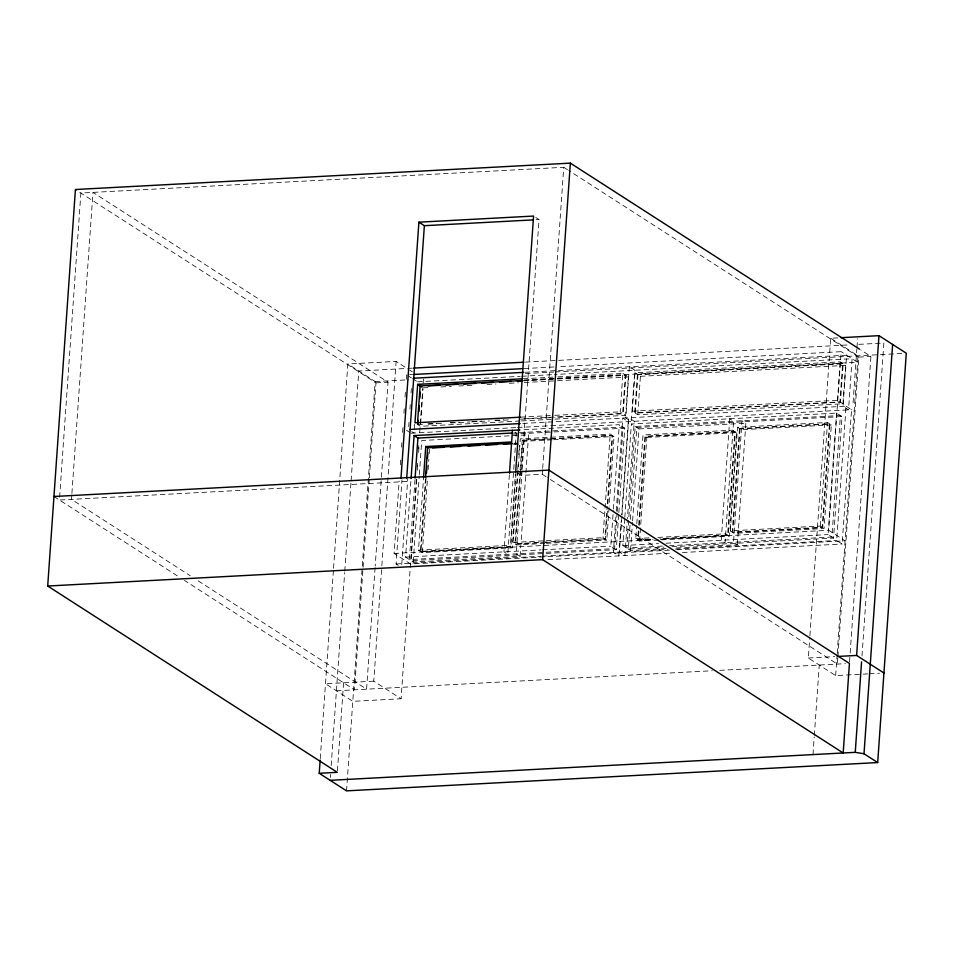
<?xml version="1.0" encoding="UTF-8"?>
<svg xmlns="http://www.w3.org/2000/svg" width="954" height="954" viewBox="0 0 954 954"><rect width="100%" height="100%" fill="white"/><g stroke="black" fill="none" stroke-linecap="round" stroke-linejoin="round"><path stroke-width="0.72" stroke-dasharray="4.77 3.58" d="M71.812 494.923L71.502 499.371L190.287 575.775M71.908 493.433L92.967 192.386L388.051 382.196L375.196 566.092M320.246 758.621L333.459 569.765M333.554 568.286L347.84 363.987L396.125 361.411L408.55 369.401M330.358 777.391L330.561 774.398M331.181 765.645L344.668 572.698M344.776 571.219L351 482.235M351.096 480.756L358.776 371.011L406.368 368.482M337.43 770.856L343.583 682.79M346.541 790.866L375.161 381.564L347.84 363.987M369.246 479.23L354.518 689.825L184.468 580.437M369.353 477.751L375.983 382.84L75.426 189.512M375.089 567.57L366.586 689.182L196.536 579.793M416.409 479.659L401.085 698.757L373.765 681.18L381.743 567.189M381.838 565.71L396.125 361.411M669.469 550.184L410.518 563.993L394.121 553.439L399.177 481.114M400.31 464.884L400.728 458.969M401.551 447.164L401.861 442.739M402.588 432.4L403.101 425.019M403.924 413.213L404.234 408.789M405.056 396.983L405.474 391.068M406.297 379.263L406.607 374.839M398.271 565.388L396.089 563.981L401.968 479.85M408.706 426.593L409.004 422.205M409.934 409.027L410.232 404.639M411.055 392.941L411.365 388.54M401.753 564.541L407.74 478.944M414.573 424.256L413.964 433.033L411.77 431.625M522.148 469.428L524.736 432.353L528.564 434.809L520.073 556.325L413.237 562.025L405.593 557.1L410.971 480.041M415.014 479.54L409.409 559.557L614.626 548.622L617.107 513.061M417.327 466.566L417.554 463.37M418.567 448.857L418.794 445.601M419.724 432.281L422.801 388.338M423.135 383.425L423.457 378.988M416.755 479.111L411.055 560.618L616.26 549.683L618.752 514.111M417.375 470.227L417.792 464.3M418.615 452.434L419.033 446.508M420.654 423.361L423.027 389.375M413.237 562.025L419.247 476.07M419.355 474.591L421.74 440.509L528.564 434.809M517.628 470.859L512.25 547.823L422.312 552.616L418.484 550.16L423.564 477.632M425.472 478.86L420.404 551.388L510.33 546.594L515.398 474.066M426.128 477.739L420.952 551.746L510.879 546.952L516.054 472.945M422.312 552.616L427.487 478.61M428.107 469.738L428.835 459.375M429.252 453.448L429.562 449.012M509.353 474.806L503.974 551.853L507.79 554.322L514.218 462.44M514.325 460.997L515.363 446.138M515.458 444.719L516.293 432.806L514.373 431.578M517.736 469.38L518.141 463.465M518.761 454.581L519.381 445.697M544.877 543.422L516.865 544.913L513.049 542.456L520.288 438.852L610.214 434.058L614.042 436.515L609.177 506.073M520.025 471.157L514.957 543.685L604.884 538.891L607.161 506.324M520.133 469.678L522.208 440.08L612.134 435.286L607.269 504.845M546.022 476.69L542.277 474.269L521.146 475.402L521.456 470.966M521.564 469.487L539.034 219.575L535.754 217.464M522.041 470.882L516.245 553.869L520.073 556.325M542.277 474.269L542.587 469.821M542.695 468.342L563.742 167.284L80.887 193.03L59.422 500.015L406.476 481.508L403.196 479.397M609.081 507.564L606.804 540.119L602.976 537.662L610.214 434.058M607.4 511.117L605.432 539.237L543.518 542.54M607.913 503.724L612.683 435.632L553.714 438.78M616.26 549.683L610.798 546.165L613.291 510.593M613.386 509.114L619.301 424.649L521.146 429.884M622.879 373.431L628.34 376.949L625.657 415.372L620.195 411.854L622.879 373.431L554.477 377.08M615.843 516.973L613.374 552.402L618.836 555.908L621.316 520.49M616.26 511.07L622.759 418.09L628.221 421.608L621.722 514.588M617.214 511.571L623.117 427.106L514.349 432.913M618.86 512.632L624.763 428.167L619.301 424.649M621.877 516.651L619.408 552.08L624.87 555.586L627.35 520.168M621.984 515.184L628.793 417.769L634.267 421.286L627.446 518.69M666.13 548.538L630.522 550.446L622.867 545.521L624.739 518.845M624.834 517.366L631.369 424.005L836.575 413.07L842.048 416.576L833.546 538.092L671.461 546.737M632.264 411.21L634.947 372.799L840.164 361.852L845.626 365.37L842.942 403.792L637.725 414.728L632.264 411.21L837.469 400.275L842.942 403.792M629.998 525.32L628.34 549.039L664.02 547.131M630.403 519.393L636.831 427.523L842.048 416.576M637.725 414.728L640.408 376.305L634.947 372.799M630.522 550.446L632.49 522.279M632.597 520.801L639.013 428.93L631.369 424.005M658.761 540.012L639.597 541.037L635.769 538.581L636.7 525.26M636.807 523.77L643.02 434.964L732.946 430.171L736.774 432.639L729.524 536.243L660.24 539.94M638.309 530.925L637.689 539.809L652.429 539.022M638.715 525.01L644.928 436.205L734.854 431.411L727.616 535.015L659.798 538.628M638.846 531.283L638.226 540.155L652.977 539.368M639.263 525.356L645.476 436.55L735.403 431.757L728.164 535.361L660.347 538.974M639.597 541.037L646.836 437.433L643.02 434.964M730.323 530.865L737.573 427.261L827.5 422.467L831.328 424.935L824.077 528.54L734.151 533.334L730.323 530.865L820.261 526.071L824.077 528.54M737.347 544.746L745.849 423.23L742.021 420.774L733.531 542.289L737.347 544.746L673.548 548.145M867.842 673.882L835.656 675.587L808.336 658.021L809.779 637.296M809.886 635.805L830.695 338.241L838.006 337.859M820.261 526.071L827.5 422.467M833.546 538.092L828.084 534.574L836.575 413.07M837.469 400.275L840.164 361.852M812.999 754.578L814.227 736.965M814.334 735.498L819.259 665.045M676.911 549.79L845.077 540.823L828.68 530.281L841.178 351.668L558.412 366.741M846.079 406.189L851.54 409.707L842.155 544.007L836.682 540.489L846.079 406.189L520.836 423.528M853.091 402.671L856.859 348.89M856.954 347.435L857.563 338.718M835.656 675.587L837.099 654.861M837.207 653.383L858.016 355.818L830.695 338.241M837.779 658.153L837.362 664.079L547.274 477.489M837.886 656.662L858.838 357.106L568.739 170.504M849.537 661.957L850.062 654.539M850.169 653.061L870.907 356.462L860.89 350.011M861.987 655.935L883.869 343.023L855.607 344.525M536.1 219.73L539.034 219.575M407.859 368.399L412.319 368.161M525.38 362.138L849.656 344.847M409.588 374.672L412.557 374.517M524.175 368.566L556.921 366.825M525.189 372.275L846.639 355.186L843.062 406.344L848.523 409.862L852.101 358.704L554.465 374.517M375.161 381.564L408.825 379.764M525.427 373.551L553.702 372.048M555.192 371.965L903.378 353.397M375.983 382.84L388.051 382.196M858.838 357.106L870.907 356.462M417.542 381.815L520.228 376.341M521.719 376.27L552.974 374.6M523.245 378.75L552.986 377.164M524.199 379.99L857.563 362.21L841.178 351.668M524.223 380.407L625.335 375.017L622.652 413.44L521.528 418.83M523.281 380.837L555.991 379.096M557.482 379.012L625.884 375.375L623.2 413.786L554.787 417.435M423.135 387.896L429.073 387.574M440.975 386.942L451.385 386.382M458.814 385.988L473.685 385.201M487.077 384.486L495.997 384.009M509.376 383.293L518.296 382.816M524.247 382.506L628.34 376.949M640.408 376.305L845.626 365.37M520.562 417.172L553.272 415.419M554.763 415.348L620.195 411.854M427.845 423.826L436.765 423.349M450.157 422.634L459.077 422.157M472.457 421.441L481.376 420.976M494.768 420.261L503.688 419.784M417.983 424.733L422.443 424.494M428.394 424.172L444.755 423.302M450.705 422.992L470.036 421.954M471.514 421.883L489.366 420.929M495.317 420.607L511.666 419.736M520.586 419.259L553.308 417.518M520.073 421L420.44 426.307L417.16 424.208M521.564 420.917L625.657 415.372M410.947 433.188L516.651 427.559M517.426 427.511L549.957 425.782M550.875 425.734L851.54 409.707M513.228 434.106L519.179 433.796M520.669 433.712L624.763 428.167M639.013 428.93L745.849 423.23M552.235 438.852L522.744 440.426L515.506 544.03L542.039 542.623M552.127 439.818L524.116 441.308L520.288 438.852M553.594 439.734L614.042 436.515M831.328 424.935L741.401 429.729L737.573 427.261M514.623 443.145L517.581 442.99M513.705 443.574L518.129 443.336M513.598 444.528L519.489 444.218M646.836 437.433L736.774 432.639M513.049 542.456L602.976 537.662M418.484 550.16L508.422 545.366L512.25 547.823M546.356 543.339L606.804 540.119M635.769 538.581L650.509 537.794M657.89 537.4L725.708 533.787L729.524 536.243M394.121 553.439L653.073 539.642M660.514 539.248L828.68 530.281M405.593 557.1L541.061 549.886M542.397 549.814L610.798 546.165M622.867 545.521L658.558 543.613M665.999 543.22L828.084 534.574M662.303 546.082L626.695 547.978L635.197 426.462L840.402 415.527L831.912 537.042L669.72 545.688M396.089 563.981L541.025 556.254M542.504 556.17L668.086 549.48M675.48 549.087L836.682 540.489M547.966 559.688L672.081 553.07M682.432 552.521L842.155 544.007M373.765 681.18L325.481 683.756L352.801 701.333L401.085 698.757M808.336 658.021L834.667 656.614M336.416 690.791L712.292 670.745M719.721 670.352L845.411 663.65M869.309 673.798L879.552 673.25M563.742 167.284L567.487 169.705M409.791 370.2L412.271 371.798M407.775 375.59L411.293 377.844M412.462 378.607L419.486 383.126M517.867 473.291L521.146 475.402M406.571 430.373L409.85 432.484M53.961 496.497L179.459 577.218M629.366 366.718L625.776 417.935L631.238 421.441L634.827 370.235L629.366 366.718M637.403 374.373L634.72 412.796L839.937 401.861L842.62 363.438L637.403 374.373M637.952 374.731L635.269 413.154L840.474 402.206L843.169 363.784L637.952 374.731M729.75 418.758L721.248 540.274L725.076 542.731L733.578 421.227L729.75 418.758M739.481 428.489L732.243 532.105L822.169 527.312L829.42 423.695L739.481 428.489M740.03 428.847L732.791 532.451L822.718 527.657L829.956 424.053L740.03 428.847"/><path stroke-width="1.43" d="M320.15 760.088L319.22 773.289L337.322 772.335L47.7 586.03L75.426 189.512L570.349 163.134L859.637 349.212M401.014 478.002L418.901 222.175L533.572 216.069L515.685 471.884M406.678 478.55L424.363 225.693L418.901 222.175M411.079 478.562L414.084 435.584L519.882 429.944M521.755 378.833L417.661 384.379L414.978 422.801L520.562 417.172M417.542 422.896L420.13 385.953L522.732 380.491M418.09 423.254L418.293 420.297M418.913 411.436L419.331 405.522M419.843 398.128L420.261 392.225M415.109 478.061L417.912 438.053L512.87 432.985M423.564 477.632L425.734 446.555L511.237 441.988M425.579 477.382L427.642 447.784L425.734 446.555M426.438 473.291L426.951 465.898M427.464 458.492L427.881 452.578M509.46 473.315L512.465 430.349M53.961 496.497L548.884 470.107L849.442 663.435L843.181 752.98L542.623 559.652L570.349 163.134M883.941 673.023L856.62 655.446L878.98 335.665L840.939 337.704M330.156 780.324L855.249 752.336L861.569 661.873M878.98 335.665L906.3 353.242L877.68 762.556L864.014 753.767L892.634 344.454M424.363 225.693L533.155 219.897M413.809 368.077L523.889 362.21M414.048 374.445L522.697 368.649M413.571 378.225L523.698 372.358M428.107 385.917L440.009 385.285M445.947 384.963L457.848 384.331M463.799 384.009L475.688 383.377M481.639 383.055L493.54 382.423M499.491 382.113L511.38 381.469M517.33 381.159L521.79 380.92M409.91 429.443L520.109 423.564M427.642 447.784L511.678 443.3M432.615 447.903L444.409 447.271M450.312 446.961L460.627 446.4M467.997 446.007L479.79 445.387M485.693 445.065L497.487 444.445M503.378 444.123L512.226 443.658M47.7 586.03L542.623 559.652M837.6 656.459L856.62 655.446M877.68 762.556L346.541 790.866L319.22 773.289M855.249 752.336L864.014 753.767M417.661 384.379L422.038 387.193M414.084 435.584L418.46 438.399"/></g></svg>
